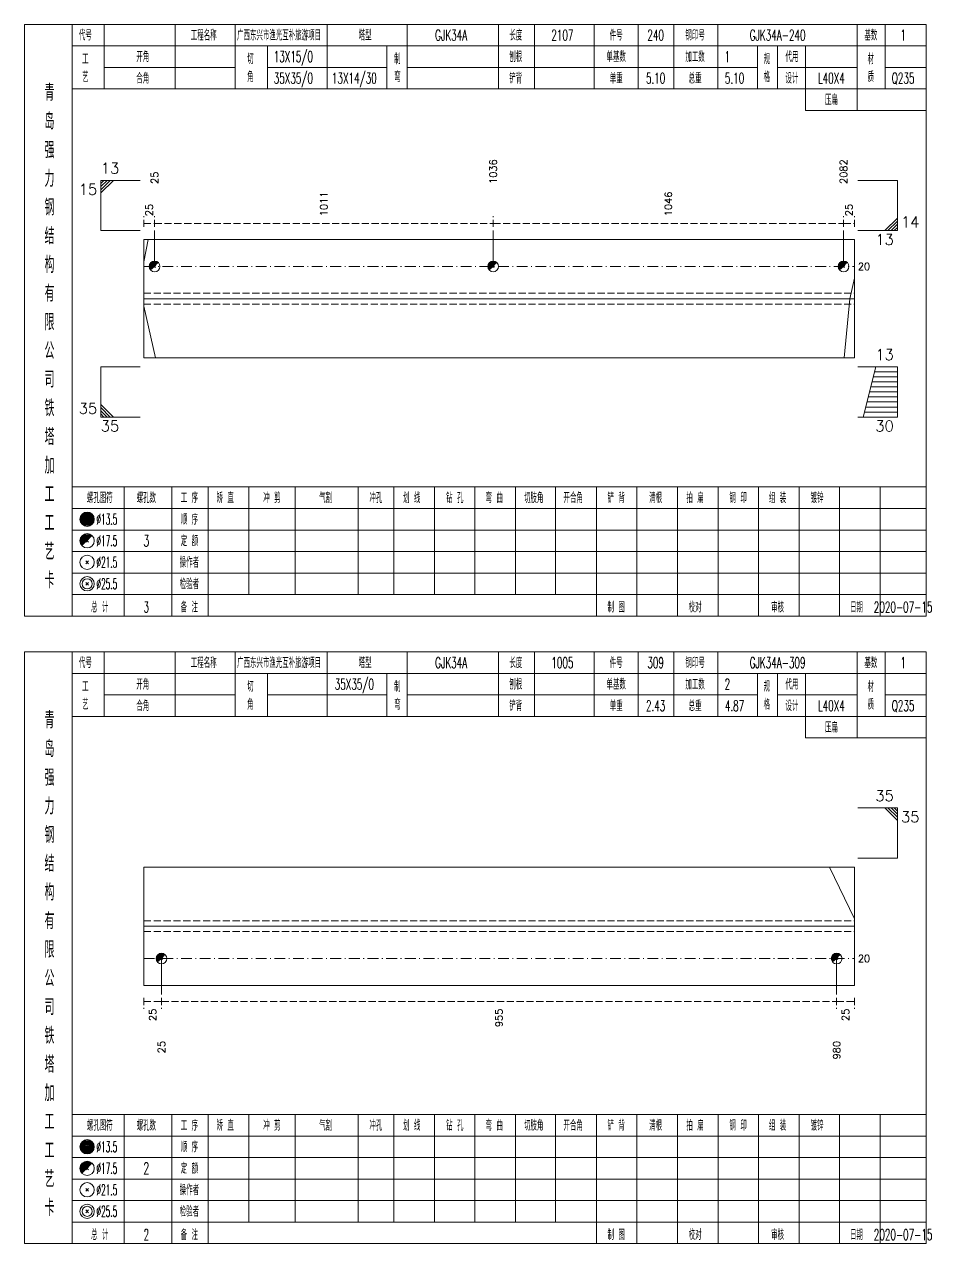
# Model space of a CAD drawing. Extents: x 0 to 2606, y -377 to 6479.
# Drawn here: x 522.8 to 775.7, y 5600 to 5940 of the extents above; entities that cross this region are included whole.
import ezdxf
from ezdxf.enums import TextEntityAlignment as Align

# ---------------------------------------------------------------- set-up
doc = ezdxf.new("R2010")
doc.units = 0
doc.header["$MEASUREMENT"] = 0
doc.linetypes.add('一点画线', pattern=[5.2, 3, -1, 0.2, -1])
doc.linetypes.add('虚线', pattern=[2.75, 2, -0.75])
doc.layers.get('0').update_dxf_attribs({"linetype": 'CONTINUOUS', "lineweight": 25})
doc.layers.add('1', color=7, linetype='CONTINUOUS', lineweight=25)
doc.layers.add('4', color=7, linetype='CONTINUOUS', lineweight=25)
doc.styles.get("Standard").update_dxf_attribs({"font": 'simplex.shx', "width": 0.7, "height": 3, "bigfont": 'gbhzfs.shx'})

msp = doc.modelspace()

# ---------------------------------------------------------------- linework, layer by layer
at = {"color": 7, "linetype": 'Continuous', "lineweight": 13}
for p, q in [((544.1, 5896.5), (555.1, 5896.5)), ((544.1, 5882.5), (544.1, 5896.5)), ((544.97, 5896.5), (544.1, 5895.62)), ((545.85, 5896.5), (544.1, 5894.75)), ((546.72, 5896.5), (544.1, 5893.88)), ((547.6, 5896.5), (544.1, 5893)), ((766.2, 5896.5), (755.2, 5896.5)), ((766.2, 5882.5), (766.2, 5896.5)), ((762.7, 5882.5), (766.2, 5886)), ((544.1, 5882.5), (555.1, 5882.5)), ((559.1, 5872.5), (559.1, 5882.5)), ((653.5, 5872.5), (653.5, 5882.5)), ((751.2, 5872.5), (751.2, 5882.5)), ((766.2, 5882.5), (755.2, 5882.5)), ((763.57, 5882.5), (766.2, 5885.12)), ((764.45, 5882.5), (766.2, 5884.25)), ((765.32, 5882.5), (766.2, 5883.38)), ((556.1, 5873.81), (557.32, 5880)), ((754.2, 5869.27), (752.98, 5863.5)), ((752.98, 5863.5), (751.38, 5847)), ((556.1, 5861.44), (559.39, 5847)), ((544.1, 5844.5), (555.1, 5844.5)), ((544.1, 5844.5), (544.1, 5830.5)), ((766.2, 5844.5), (755.2, 5844.5)), ((760.2, 5844.5), (756.7, 5830.5)), ((766.2, 5841.7), (759.5, 5841.7)), ((766.2, 5843.1), (759.85, 5843.1)), ((766.2, 5844.5), (766.2, 5830.5)), ((766.2, 5838.9), (758.8, 5838.9)), ((766.2, 5840.3), (759.15, 5840.3)), ((766.2, 5834.7), (757.75, 5834.7)), ((766.2, 5836.1), (758.1, 5836.1)), ((766.2, 5837.5), (758.45, 5837.5)), ((547.6, 5830.5), (544.1, 5834)), ((546.72, 5830.5), (544.1, 5833.12)), ((545.85, 5830.5), (544.1, 5832.25)), ((544.97, 5830.5), (544.1, 5831.38)), ((766.2, 5831.9), (757.05, 5831.9)), ((766.2, 5833.3), (757.4, 5833.3)), ((544.1, 5830.5), (555.1, 5830.5)), ((766.2, 5830.5), (755.2, 5830.5)), ((766.2, 5721.5), (755.2, 5721.5)), ((762.7, 5721.5), (766.2, 5718)), ((763.57, 5721.5), (766.2, 5718.88)), ((764.45, 5721.5), (766.2, 5719.75)), ((765.32, 5721.5), (766.2, 5720.62)), ((766.2, 5707.5), (766.2, 5721.5)), ((766.2, 5707.5), (755.2, 5707.5)), ((754.2, 5690.56), (747.3, 5705)), ((561.03, 5679.5), (561.03, 5669.5)), ((749.27, 5679.5), (749.27, 5669.5))]:
    msp.add_line(p, q, dxfattribs=at)
at = {"color": 8, "linetype": '虚线', "lineweight": 9}
for p, q in [((556.1, 5883.5), (556.1, 5886.5)), ((559.1, 5883.5), (559.1, 5886.5)), ((559.1, 5883.5), (559.1, 5886.5)), ((653.5, 5883.5), (653.5, 5886.5)), ((653.5, 5883.5), (653.5, 5886.5)), ((751.2, 5883.5), (751.2, 5886.5)), ((751.2, 5883.5), (751.2, 5886.5)), ((754.2, 5883.5), (754.2, 5886.5)), ((556.1, 5884.5), (559.1, 5884.5)), ((559.1, 5884.5), (653.5, 5884.5)), ((653.5, 5884.5), (751.2, 5884.5)), ((751.2, 5884.5), (754.2, 5884.5)), ((556.1, 5668.5), (556.1, 5665.5)), ((561.03, 5668.5), (561.03, 5665.5)), ((561.03, 5668.5), (561.03, 5665.5)), ((749.27, 5668.5), (749.27, 5665.5)), ((749.27, 5668.5), (749.27, 5665.5)), ((754.2, 5668.5), (754.2, 5665.5)), ((556.1, 5667.5), (561.03, 5667.5)), ((561.03, 5667.5), (749.27, 5667.5)), ((749.27, 5667.5), (754.2, 5667.5))]:
    msp.add_line(p, q, dxfattribs=at)
at = {"color": 7, "linetype": 'Continuous', "lineweight": 18}
for p, q in [((556.1, 5880), (556.1, 5847)), ((556.1, 5880), (754.2, 5880)), ((754.2, 5880), (754.2, 5847)), ((556.1, 5863.5), (754.2, 5863.5)), ((556.1, 5705), (556.1, 5672)), ((556.1, 5705), (754.2, 5705)), ((754.2, 5705), (754.2, 5672)), ((556.1, 5688.5), (754.2, 5688.5))]:
    msp.add_line(p, q, dxfattribs=at)
at = {"color": 3, "linetype": '一点画线', "lineweight": 13}
for p, q in [((556.1, 5872.5), (754.2, 5872.5)), ((556.1, 5679.5), (754.2, 5679.5))]:
    msp.add_line(p, q, dxfattribs=at)
at = {"color": 7, "linetype": 'Continuous', "lineweight": 0}
for p, q in [((558.8, 5872.2), (559.4, 5872.8)), ((558.8, 5872.8), (559.4, 5872.2)), ((653.2, 5872.2), (653.8, 5872.8)), ((653.2, 5872.8), (653.8, 5872.2)), ((750.9, 5872.2), (751.5, 5872.8)), ((750.9, 5872.8), (751.5, 5872.2))]:
    msp.add_line(p, q, dxfattribs=at)
at = {"color": 1, "linetype": '虚线', "lineweight": 18}
for p, q in [((556.1, 5865), (754.2, 5865)), ((556.1, 5862), (754.2, 5862)), ((556.1, 5690), (754.2, 5690)), ((556.1, 5687), (754.2, 5687))]:
    msp.add_line(p, q, dxfattribs=at)
at = {"color": 7, "linetype": 'Continuous', "lineweight": 13}
for centre in [(559.1, 5872.5), (653.5, 5872.5), (751.2, 5872.5)]:
    msp.add_circle(centre, 1.5, dxfattribs=at)
for centre, radius in [((559.1, 5872.5), 1.35), ((559.1, 5872.5), 1.2), ((559.1, 5872.5), 1.05), ((559.1, 5872.5), 0.9), ((559.1, 5872.5), 0.75), ((559.1, 5872.5), 0.6), ((559.1, 5872.5), 0.45), ((559.1, 5872.5), 0.3), ((559.1, 5872.5), 0.15), ((653.5, 5872.5), 1.35), ((653.5, 5872.5), 1.2), ((653.5, 5872.5), 1.05), ((653.5, 5872.5), 0.9), ((653.5, 5872.5), 0.75), ((653.5, 5872.5), 0.6), ((653.5, 5872.5), 0.45), ((653.5, 5872.5), 0.3), ((653.5, 5872.5), 0.15), ((751.2, 5872.5), 1.35), ((751.2, 5872.5), 1.2), ((751.2, 5872.5), 1.05), ((751.2, 5872.5), 0.9), ((751.2, 5872.5), 0.75), ((751.2, 5872.5), 0.6), ((751.2, 5872.5), 0.45), ((751.2, 5872.5), 0.3), ((751.2, 5872.5), 0.15)]:
    msp.add_arc(centre, radius, 45, 225, dxfattribs=at)
at = {"layer": '1', "color": 7, "linetype": 'Continuous', "lineweight": 18}
for p, q in [((556.1, 5847), (754.2, 5847)), ((556.1, 5672), (754.2, 5672))]:
    msp.add_line(p, q, dxfattribs=at)
at = {"layer": '1', "color": 7, "linetype": 'Continuous', "lineweight": 0}
for p, q in [((560.73, 5679.2), (561.33, 5679.8)), ((560.73, 5679.8), (561.33, 5679.2)), ((748.97, 5679.2), (749.57, 5679.8)), ((748.97, 5679.8), (749.57, 5679.2))]:
    msp.add_line(p, q, dxfattribs=at)
at = {"layer": '1', "color": 7, "linetype": 'Continuous', "lineweight": 13}
for centre in [(561.03, 5679.5), (749.27, 5679.5)]:
    msp.add_circle(centre, 1.5, dxfattribs=at)
for centre, radius in [((561.03, 5679.5), 1.35), ((561.03, 5679.5), 1.2), ((561.03, 5679.5), 1.05), ((561.03, 5679.5), 0.9), ((561.03, 5679.5), 0.75), ((561.03, 5679.5), 0.6), ((561.03, 5679.5), 0.45), ((561.03, 5679.5), 0.3), ((561.03, 5679.5), 0.15), ((749.27, 5679.5), 1.35), ((749.27, 5679.5), 1.2), ((749.27, 5679.5), 1.05), ((749.27, 5679.5), 0.9), ((749.27, 5679.5), 0.75), ((749.27, 5679.5), 0.6), ((749.27, 5679.5), 0.45), ((749.27, 5679.5), 0.3), ((749.27, 5679.5), 0.15)]:
    msp.add_arc(centre, radius, 45, 225, dxfattribs=at)
at = {"layer": '4', "color": 1, "linetype": 'Continuous', "lineweight": 18}
for p, q in [((536.1, 5775), (536.1, 5940)), ((545, 5922), (545, 5940)), ((564.8, 5922), (564.8, 5940)), ((581.6, 5922), (581.6, 5940)), ((607.2, 5922), (607.2, 5940)), ((629.5, 5922), (629.5, 5940)), ((655, 5922), (655, 5940)), ((665, 5922), (665, 5940)), ((681.7, 5922), (681.7, 5940)), ((693.9, 5922), (693.9, 5940)), ((703.9, 5922), (703.9, 5940)), ((716.1, 5922), (716.1, 5940)), ((755, 5916), (755, 5940)), ((762.8, 5922), (762.8, 5940)), ((536.1, 5934), (774.2, 5934)), ((590.6, 5922), (590.6, 5934)), ((623.9, 5922), (623.9, 5934)), ((727.2, 5922), (727.2, 5934)), ((732.8, 5922), (732.8, 5934)), ((740.6, 5916), (740.6, 5934)), ((545, 5928), (581.6, 5928)), ((590.6, 5928), (623.9, 5928)), ((629.5, 5928), (727.2, 5928)), ((732.8, 5928), (755, 5928)), ((762.8, 5928), (774.2, 5928)), ((536.1, 5922), (774.2, 5922)), ((740.6, 5916), (774.2, 5916)), ((536.1, 5811), (774.2, 5811)), ((550.6, 5775), (550.6, 5811)), ((563.9, 5775), (563.9, 5811)), ((574, 5775), (574, 5811)), ((585.4, 5781), (585.4, 5811)), ((598.3, 5781), (598.3, 5811)), ((615.9, 5781), (615.9, 5811)), ((625.8, 5781), (625.8, 5811)), ((637.1, 5781), (637.1, 5811)), ((648.4, 5781), (648.4, 5811)), ((659.7, 5781), (659.7, 5811)), ((670.9, 5781), (670.9, 5811)), ((682.3, 5781), (682.3, 5811)), ((693.6, 5781), (693.6, 5811)), ((704.9, 5781), (704.9, 5811)), ((716.2, 5781), (716.2, 5811)), ((727.5, 5781), (727.5, 5811)), ((738.8, 5781), (738.8, 5811)), ((750.1, 5781), (750.1, 5811)), ((761.4, 5781), (761.4, 5811)), ((536.1, 5805), (774.2, 5805)), ((536.1, 5799), (774.2, 5799)), ((536.1, 5793), (774.2, 5793)), ((536.1, 5787), (774.2, 5787)), ((536.1, 5781), (774.2, 5781)), ((682.3, 5775), (682.3, 5781)), ((693.6, 5775), (693.6, 5781)), ((704.9, 5775), (704.9, 5781)), ((716.2, 5775), (716.2, 5781)), ((727.5, 5775), (727.5, 5781)), ((738.8, 5775), (738.8, 5781)), ((750.1, 5775), (750.1, 5781)), ((761.4, 5775), (761.4, 5781)), ((536.1, 5600), (536.1, 5765)), ((545, 5747), (545, 5765)), ((564.8, 5747), (564.8, 5765)), ((581.6, 5747), (581.6, 5765)), ((607.2, 5747), (607.2, 5765)), ((629.5, 5747), (629.5, 5765)), ((655, 5747), (655, 5765)), ((665, 5747), (665, 5765)), ((681.7, 5747), (681.7, 5765)), ((693.9, 5747), (693.9, 5765)), ((703.9, 5747), (703.9, 5765)), ((716.1, 5747), (716.1, 5765)), ((755, 5741), (755, 5765)), ((762.8, 5747), (762.8, 5765)), ((536.1, 5759), (774.2, 5759)), ((590.6, 5747), (590.6, 5759)), ((623.9, 5747), (623.9, 5759)), ((727.2, 5747), (727.2, 5759)), ((732.8, 5747), (732.8, 5759)), ((740.6, 5741), (740.6, 5759)), ((545, 5753), (581.6, 5753)), ((590.6, 5753), (623.9, 5753)), ((629.5, 5753), (727.2, 5753)), ((732.8, 5753), (755, 5753)), ((762.8, 5753), (774.2, 5753)), ((536.1, 5747), (774.2, 5747)), ((740.6, 5741), (774.2, 5741)), ((536.1, 5636), (774.2, 5636)), ((550.6, 5600), (550.6, 5636)), ((563.9, 5600), (563.9, 5636)), ((574, 5600), (574, 5636)), ((585.4, 5606), (585.4, 5636)), ((598.3, 5606), (598.3, 5636)), ((615.9, 5606), (615.9, 5636)), ((625.8, 5606), (625.8, 5636)), ((637.1, 5606), (637.1, 5636)), ((648.4, 5606), (648.4, 5636)), ((659.7, 5606), (659.7, 5636)), ((670.9, 5606), (670.9, 5636)), ((682.3, 5606), (682.3, 5636)), ((693.6, 5606), (693.6, 5636)), ((704.9, 5606), (704.9, 5636)), ((716.2, 5606), (716.2, 5636)), ((727.5, 5606), (727.5, 5636)), ((738.8, 5606), (738.8, 5636)), ((750.1, 5606), (750.1, 5636)), ((761.4, 5606), (761.4, 5636)), ((536.1, 5630), (774.2, 5630)), ((536.1, 5624), (774.2, 5624)), ((536.1, 5618), (774.2, 5618)), ((536.1, 5612), (774.2, 5612)), ((536.1, 5606), (774.2, 5606)), ((682.3, 5600), (682.3, 5606)), ((693.6, 5600), (693.6, 5606)), ((704.9, 5600), (704.9, 5606)), ((716.2, 5600), (716.2, 5606)), ((727.5, 5600), (727.5, 5606)), ((738.8, 5600), (738.8, 5606)), ((750.1, 5600), (750.1, 5606)), ((761.4, 5600), (761.4, 5606))]:
    msp.add_line(p, q, dxfattribs=at)
at = {"layer": '4', "color": 7, "linetype": 'Continuous', "lineweight": 13}
for p, q in [((540.1, 5801.8), (540.5, 5802.2)), ((540.5, 5801.8), (540.1, 5802.2)), ((539.9, 5789.6), (540.7, 5790.4)), ((540.7, 5789.6), (539.9, 5790.4)), ((539.9, 5783.6), (540.7, 5784.4)), ((540.7, 5783.6), (539.9, 5784.4)), ((540.1, 5626.8), (540.5, 5627.2)), ((540.5, 5626.8), (540.1, 5627.2)), ((539.9, 5614.6), (540.7, 5615.4)), ((540.7, 5614.6), (539.9, 5615.4)), ((539.9, 5608.6), (540.7, 5609.4)), ((540.7, 5608.6), (539.9, 5609.4))]:
    msp.add_line(p, q, dxfattribs=at)
at = {"layer": '4', "color": 7, "linetype": 'Continuous', "lineweight": 0}
for p, q in [((539.9, 5795.6), (540.7, 5796.4)), ((539.9, 5796.4), (540.7, 5795.6)), ((539.9, 5620.6), (540.7, 5621.4)), ((539.9, 5621.4), (540.7, 5620.6))]:
    msp.add_line(p, q, dxfattribs=at)
at = {"layer": '4', "color": 1, "linetype": 'Continuous', "lineweight": 18}
for points in [[(522.8, 5940), (522.8, 5775), (774.2, 5775), (774.2, 5940)], [(522.8, 5765), (522.8, 5600), (774.2, 5600), (774.2, 5765)]]:
    msp.add_lwpolyline(points, close=True, dxfattribs=at)
at = {"layer": '4', "color": 7, "linetype": 'Continuous', "lineweight": 13}
for centre, radius in [((540.3, 5802), 2), ((540.3, 5802), 1.8), ((540.3, 5802), 1.6), ((540.3, 5802), 1.4), ((540.3, 5802), 1.2), ((540.3, 5802), 1), ((540.3, 5802), 0.8), ((540.3, 5802), 0.6), ((540.3, 5802), 0.4), ((540.3, 5802), 0.2), ((540.3, 5796), 2), ((540.3, 5790), 2), ((540.3, 5784), 2), ((540.3, 5784), 1.4), ((540.3, 5627), 2), ((540.3, 5627), 1.8), ((540.3, 5627), 1.6), ((540.3, 5627), 1.4), ((540.3, 5627), 1.2), ((540.3, 5627), 1), ((540.3, 5627), 0.8), ((540.3, 5627), 0.6), ((540.3, 5627), 0.4), ((540.3, 5627), 0.2), ((540.3, 5621), 2), ((540.3, 5615), 2), ((540.3, 5609), 2), ((540.3, 5609), 1.4)]:
    msp.add_circle(centre, radius, dxfattribs=at)
for centre, radius in [((540.3, 5796), 1.8), ((540.3, 5796), 1.6), ((540.3, 5796), 1.4), ((540.3, 5796), 1.2), ((540.3, 5796), 1), ((540.3, 5796), 0.8), ((540.3, 5796), 0.6), ((540.3, 5796), 0.4), ((540.3, 5796), 0.2), ((540.3, 5621), 1.8), ((540.3, 5621), 1.6), ((540.3, 5621), 1.4), ((540.3, 5621), 1.2), ((540.3, 5621), 1), ((540.3, 5621), 0.8), ((540.3, 5621), 0.6), ((540.3, 5621), 0.4), ((540.3, 5621), 0.2)]:
    msp.add_arc(centre, radius, 45, 225, dxfattribs=at)

# ---------------------------------------------------------------- texts
at = {"color": 7, "linetype": 'Continuous', "lineweight": 13}
for s, p in [('13', (544.1, 5897.5)), ('14', (767.2, 5882.5))]:
    msp.add_text(s, height=3, dxfattribs=at).set_placement(p, align=Align.BOTTOM_LEFT)
for s, p in [('1036', (653.5, 5895.5)), ('2082', (751.2, 5895.5)), ('25', (559.1, 5895.5))]:
    msp.add_text(s, height=2, rotation=90, dxfattribs=at).set_placement(p, align=Align.MIDDLE_LEFT)
for s, p in [('15', (543.1, 5895.5)), ('13', (765.2, 5881.5)), ('30', (765.2, 5829.5))]:
    msp.add_text(s, height=3, dxfattribs=at).set_placement(p, align=Align.TOP_RIGHT)
at = {"color": 8, "linetype": 'Continuous', "lineweight": 9}
for s, p in [('1011', (606.3, 5886.5)), ('1046', (702.35, 5886.5)), ('25', (557.6, 5886.5)), ('25', (752.7, 5886.5))]:
    msp.add_text(s, height=2, rotation=90, dxfattribs=at).set_placement(p, align=Align.MIDDLE_LEFT)
at = {"color": 7, "linetype": 'Continuous', "lineweight": 13}
for p in [(755.2, 5872.5), (755.2, 5679.5)]:
    msp.add_text('20', height=2, dxfattribs=at).set_placement(p, align=Align.MIDDLE_LEFT)
for s, p in [('13', (765.2, 5845.5)), ('35', (543.1, 5830.5)), ('35', (765.2, 5722.5))]:
    msp.add_text(s, height=3, dxfattribs=at).set_placement(p, align=Align.BOTTOM_RIGHT)
for p in [(544.1, 5829.5), (767.2, 5720.5)]:
    msp.add_text('35', height=3, dxfattribs=at).set_placement(p, align=Align.TOP_LEFT)
at = {"color": 8, "linetype": 'Continuous', "lineweight": 9}
for s, p in [('25', (558.56, 5665.5)), ('955', (655.15, 5665.5)), ('25', (751.74, 5665.5))]:
    msp.add_text(s, height=2, rotation=90, dxfattribs=at).set_placement(p, align=Align.MIDDLE_RIGHT)
at = {"layer": '1', "color": 7, "linetype": 'Continuous', "lineweight": 13}
for s, p in [('25', (561.03, 5656.5)), ('980', (749.27, 5656.5))]:
    msp.add_text(s, height=2, rotation=90, dxfattribs=at).set_placement(p, align=Align.MIDDLE_RIGHT)
at = {"layer": '4', "color": 1, "linetype": 'Continuous', "lineweight": 13}
for s, height, width, p in [('代号', 3, 0.6, (539.8, 5937)), ('工程名称', 3, 0.6, (572.8, 5937)), ('广西东兴市渔光互补旅游项目', 3, 0.6, (593.8, 5937)), ('塔型', 3, 0.6, (617.8, 5937)), ('GJK34A', 3, 0.6, (641.8, 5937)), ('长度', 3, 0.6, (659.8, 5937)), ('2107', 3, 0.6, (672.8, 5937)), ('件号', 3, 0.6, (687.8, 5937)), ('240', 3, 0.6, (698.8, 5937)), ('钢印号', 3, 0.6, (709.8, 5937)), ('GJK34A-240', 3, 0.6, (732.8, 5937)), ('基数', 3, 0.6, (758.8, 5937)), ('1', 3, 0.6, (767.8, 5937)), ('13X15/0', 3, 0.6, (597.8, 5931)), ('工', 3, 0.6, (539.8, 5930.4)), ('开角', 3, 0.6, (555.8, 5931)), ('切', 3, 0.6, (585.8, 5930.4)), ('制', 3, 0.6, (626.8, 5930.4)), ('刨根', 3, 0.6, (659.8, 5931)), ('单基数', 3, 0.6, (687.8, 5931)), ('加工数', 3, 0.6, (709.8, 5931)), ('1', 3, 0.6, (718.8, 5931)), ('规', 3, 0.6, (729.8, 5930.4)), ('代用', 3, 0.6, (736.8, 5931)), ('材', 3, 0.6, (758.8, 5930.4)), ('艺', 3, 0.6, (539.8, 5925.4)), ('合角', 3, 0.6, (555.8, 5925)), ('角', 3, 0.6, (585.8, 5925.4)), ('35X35/0', 3, 0.6, (597.8, 5925)), ('13X14/30', 3, 0.6, (614.8, 5925)), ('弯', 3, 0.6, (626.8, 5925.4)), ('铲背', 3, 0.6, (659.8, 5925)), ('单重', 3, 0.6, (687.8, 5925)), ('5.10', 3, 0.6, (698.8, 5925)), ('总重', 3, 0.6, (709.8, 5925)), ('5.10', 3, 0.6, (720.8, 5925)), ('格', 3, 0.6, (729.8, 5925.4)), ('设计', 3, 0.6, (736.8, 5925)), ('L40X4', 3, 0.6, (747.8, 5925)), ('质', 3, 0.6, (758.8, 5925.4)), ('Q235', 3, 0.6, (767.8, 5925)), ('青', 4.6, 0.8, (529.8, 5921)), ('压扁', 3, 0.6, (747.8, 5919)), ('岛', 4.6, 0.8, (529.8, 5913)), ('强', 4.6, 0.8, (529.8, 5905)), ('力', 4.6, 0.8, (529.8, 5897)), ('钢', 4.6, 0.8, (529.8, 5889)), ('结', 4.6, 0.8, (529.8, 5881)), ('构', 4.6, 0.8, (529.8, 5873)), ('有', 4.6, 0.8, (529.8, 5865)), ('限', 4.6, 0.8, (529.8, 5857)), ('公', 4.6, 0.8, (529.8, 5849)), ('司', 4.6, 0.8, (529.8, 5841)), ('铁', 4.6, 0.8, (529.8, 5833)), ('塔', 4.6, 0.8, (529.8, 5825)), ('加', 4.6, 0.8, (529.8, 5817)), ('工', 4.6, 0.8, (529.8, 5809)), ('螺孔图符', 3, 0.6, (543.8, 5808)), ('螺孔数', 3, 0.6, (556.8, 5808)), ('工 序', 3, 0.6, (568.8, 5808)), ('矫 直', 3, 0.6, (578.8, 5808)), ('冲 剪', 3, 0.6, (591.8, 5808)), ('气割', 3, 0.6, (606.8, 5808)), ('冲孔', 3, 0.6, (620.8, 5808)), ('划 线', 3, 0.6, (630.8, 5808)), ('钻 孔', 3, 0.6, (642.8, 5808)), ('弯 曲', 3, 0.6, (653.8, 5808)), ('切肢角', 3, 0.6, (664.8, 5808)), ('开合角', 3, 0.6, (675.8, 5808)), ('铲 背', 3, 0.6, (687.8, 5808)), ('清根', 3, 0.6, (698.8, 5808)), ('拍 扁', 3, 0.6, (709.8, 5808)), ('钢 印', 3, 0.6, (721.8, 5808)), ('组 装', 3, 0.6, (732.8, 5808)), ('镀锌', 3, 0.6, (743.8, 5808)), ('顺 序', 3, 0.6, (568.8, 5802)), ('工', 4.6, 0.8, (529.8, 5801)), ('%%C13.5', 3, 0.5, (545.8, 5802)), ('%%C17.5', 3, 0.5, (545.8, 5796)), ('3', 3.2, 0.6, (556.8, 5796)), ('定 额', 3, 0.6, (568.8, 5796)), ('艺', 4.6, 0.8, (529.8, 5793)), ('%%C21.5', 3, 0.5, (545.8, 5790)), ('操作者', 3, 0.6, (568.8, 5790)), ('卡', 4.6, 0.8, (529.8, 5785)), ('%%C25.5', 3, 0.5, (545.8, 5784)), ('检验者', 3, 0.6, (568.8, 5784)), ('总 计', 3, 0.6, (543.8, 5777.5)), ('3', 3, 0.6, (556.8, 5777.5)), ('备 注', 3, 0.6, (568.8, 5777.5)), ('制 图', 3, 0.6, (687.8, 5777.5)), ('校对', 3, 0.6, (709.8, 5777.5)), ('审核', 3, 0.6, (732.8, 5777.5)), ('日期', 3, 0.6, (754.8, 5777.5)), ('2020-07-15', 3, 0.6, (767.8, 5777.5)), ('代号', 3, 0.6, (539.8, 5762)), ('工程名称', 3, 0.6, (572.8, 5762)), ('广西东兴市渔光互补旅游项目', 3, 0.6, (593.8, 5762)), ('塔型', 3, 0.6, (617.8, 5762)), ('GJK34A', 3, 0.6, (641.8, 5762)), ('长度', 3, 0.6, (659.8, 5762)), ('1005', 3, 0.6, (672.8, 5762)), ('件号', 3, 0.6, (687.8, 5762)), ('309', 3, 0.6, (698.8, 5762)), ('钢印号', 3, 0.6, (709.8, 5762)), ('GJK34A-309', 3, 0.6, (732.8, 5762)), ('基数', 3, 0.6, (758.8, 5762)), ('1', 3, 0.6, (767.8, 5762)), ('工', 3, 0.6, (539.8, 5755.4)), ('开角', 3, 0.6, (555.8, 5756)), ('切', 3, 0.6, (585.8, 5755.4)), ('35X35/0', 3, 0.6, (614.8, 5756)), ('制', 3, 0.6, (626.8, 5755.4)), ('刨根', 3, 0.6, (659.8, 5756)), ('单基数', 3, 0.6, (687.8, 5756)), ('加工数', 3, 0.6, (709.8, 5756)), ('2', 3, 0.6, (718.8, 5756)), ('规', 3, 0.6, (729.8, 5755.4)), ('代用', 3, 0.6, (736.8, 5756)), ('材', 3, 0.6, (758.8, 5755.4)), ('艺', 3, 0.6, (539.8, 5750.4)), ('合角', 3, 0.6, (555.8, 5750)), ('角', 3, 0.6, (585.8, 5750.4)), ('弯', 3, 0.6, (626.8, 5750.4)), ('铲背', 3, 0.6, (659.8, 5750)), ('单重', 3, 0.6, (687.8, 5750)), ('2.43', 3, 0.6, (698.8, 5750)), ('总重', 3, 0.6, (709.8, 5750)), ('4.87', 3, 0.6, (720.8, 5750)), ('格', 3, 0.6, (729.8, 5750.4)), ('设计', 3, 0.6, (736.8, 5750)), ('L40X4', 3, 0.6, (747.8, 5750)), ('质', 3, 0.6, (758.8, 5750.4)), ('Q235', 3, 0.6, (767.8, 5750)), ('青', 4.6, 0.8, (529.8, 5746)), ('压扁', 3, 0.6, (747.8, 5744)), ('岛', 4.6, 0.8, (529.8, 5738)), ('强', 4.6, 0.8, (529.8, 5730)), ('力', 4.6, 0.8, (529.8, 5722)), ('钢', 4.6, 0.8, (529.8, 5714)), ('结', 4.6, 0.8, (529.8, 5706)), ('构', 4.6, 0.8, (529.8, 5698)), ('有', 4.6, 0.8, (529.8, 5690)), ('限', 4.6, 0.8, (529.8, 5682)), ('公', 4.6, 0.8, (529.8, 5674)), ('司', 4.6, 0.8, (529.8, 5666)), ('铁', 4.6, 0.8, (529.8, 5658)), ('塔', 4.6, 0.8, (529.8, 5650)), ('加', 4.6, 0.8, (529.8, 5642)), ('工', 4.6, 0.8, (529.8, 5634)), ('螺孔图符', 3, 0.6, (543.8, 5633)), ('螺孔数', 3, 0.6, (556.8, 5633)), ('工 序', 3, 0.6, (568.8, 5633)), ('矫 直', 3, 0.6, (578.8, 5633)), ('冲 剪', 3, 0.6, (591.8, 5633)), ('气割', 3, 0.6, (606.8, 5633)), ('冲孔', 3, 0.6, (620.8, 5633)), ('划 线', 3, 0.6, (630.8, 5633)), ('钻 孔', 3, 0.6, (642.8, 5633)), ('弯 曲', 3, 0.6, (653.8, 5633)), ('切肢角', 3, 0.6, (664.8, 5633)), ('开合角', 3, 0.6, (675.8, 5633)), ('铲 背', 3, 0.6, (687.8, 5633)), ('清根', 3, 0.6, (698.8, 5633)), ('拍 扁', 3, 0.6, (709.8, 5633)), ('钢 印', 3, 0.6, (721.8, 5633)), ('组 装', 3, 0.6, (732.8, 5633)), ('镀锌', 3, 0.6, (743.8, 5633)), ('工', 4.6, 0.8, (529.8, 5626)), ('%%C13.5', 3, 0.5, (545.8, 5627)), ('顺 序', 3, 0.6, (568.8, 5627)), ('艺', 4.6, 0.8, (529.8, 5618)), ('%%C17.5', 3, 0.5, (545.8, 5621)), ('2', 3.2, 0.6, (556.8, 5621)), ('定 额', 3, 0.6, (568.8, 5621)), ('操作者', 3, 0.6, (568.8, 5615)), ('%%C21.5', 3, 0.5, (545.8, 5615)), ('卡', 4.6, 0.8, (529.8, 5610)), ('%%C25.5', 3, 0.5, (545.8, 5609)), ('检验者', 3, 0.6, (568.8, 5609)), ('总 计', 3, 0.6, (543.8, 5602.5)), ('2', 3, 0.6, (556.8, 5602.5)), ('备 注', 3, 0.6, (568.8, 5602.5)), ('制 图', 3, 0.6, (687.8, 5602.5)), ('校对', 3, 0.6, (709.8, 5602.5)), ('审核', 3, 0.6, (732.8, 5602.5)), ('日期', 3, 0.6, (754.8, 5602.5)), ('2020-07-15', 3, 0.6, (767.8, 5602.5))]:
    msp.add_text(s, height=height, dxfattribs=dict(at, width=width)).set_placement(p, align=Align.MIDDLE_CENTER)

doc.saveas('drawing.dxf')
